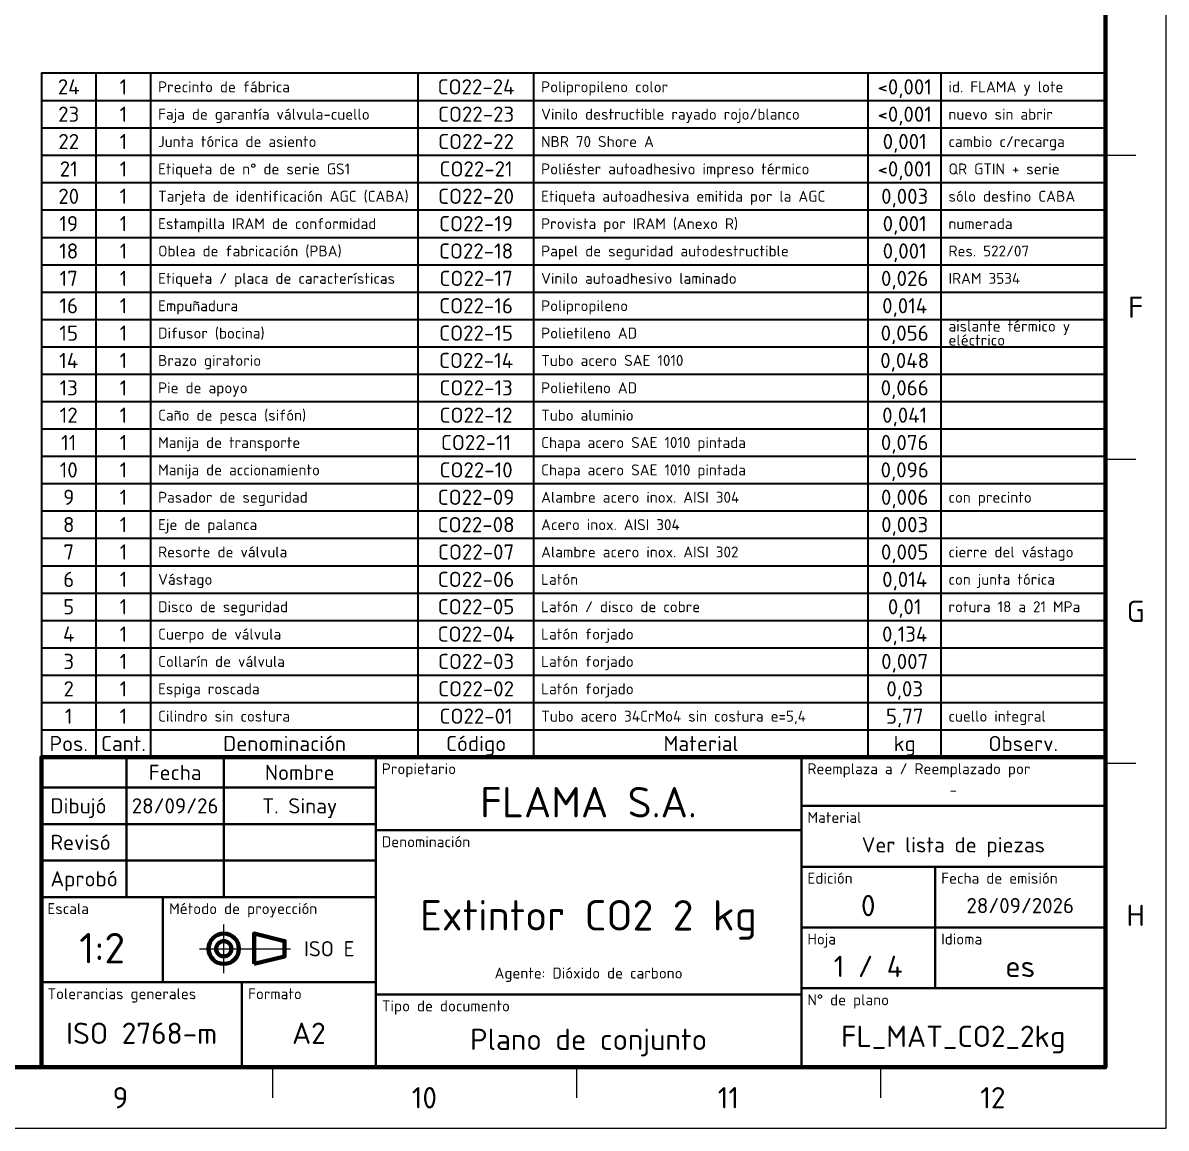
# Model space of a CAD drawing. Header units: millimetres. Extents: x 0 to 2382, y 0 to 420.
# Drawn here: x 406 to 594, y 0 to 181.8 of the extents above; entities that cross this region are included whole.
import ezdxf
from ezdxf.enums import TextEntityAlignment as Align

# ---------------------------------------------------------------- set-up
doc = ezdxf.new("R2010")
doc.units = ezdxf.units.MM
doc.linetypes.add('IRAM-F-TRAZO-PUNTO', pattern=[20, 15, -2, 1, -2])
for name, color, linetype, lineweight in [('01-VISIBLE', 7, 'CONTINUOUS', 70), ('03-EJE', 1, 'IRAM-F-TRAZO-PUNTO', 18), ('06-TEXTO', 7, 'CONTINUOUS', 25), ('07-RECUADRO', 7, 'CONTINUOUS', 70), ('08-FINA', 5, 'CONTINUOUS', 18), ('10-ROTULO', 7, 'CONTINUOUS', 35), ('11-TEXTO-ROTULO', 7, 'CONTINUOUS', 25)]:
    doc.layers.add(name, color=color, linetype=linetype, lineweight=lineweight)
doc.styles.add('ISO3098', font='isocpeur.ttf')

msp = doc.modelspace()

# ---------------------------------------------------------------- linework, layer by layer
at = {"layer": '01-VISIBLE'}
msp.add_lwpolyline([(444, 27), (449, 28.25), (449, 30.75), (444, 32)], close=True, dxfattribs=at)
for radius in [2.5, 1.25]:
    msp.add_circle((439, 29.5), radius, dxfattribs=at)
at = {"layer": '03-EJE'}
for p, q in [((439, 25.5), (439, 33.5)), ((435, 29.5), (450.5, 29.5))]:
    msp.add_line(p, q, dxfattribs=at)
at = {"layer": '07-RECUADRO'}
for points in [[(25, 10), (584, 10), (584, 410), (25, 410)], [(409, 10), (584, 10), (584, 61), (409, 61)]]:
    msp.add_lwpolyline(points, close=True, dxfattribs=at)
at = {"layer": '08-FINA'}
for p, q in [((584, 160), (589, 160)), ((584, 110), (589, 110)), ((584, 60), (589, 60)), ((447, 10), (447, 5)), ((497, 10), (497, 5)), ((547, 10), (547, 5))]:
    msp.add_line(p, q, dxfattribs=at)
msp.add_lwpolyline([(0, 0), (594, 0), (594, 420), (0, 420)], close=True, dxfattribs=at)
at = {"layer": '10-ROTULO'}
for p, q in [((418, 61), (418, 173.5)), ((427, 61), (427, 173.5)), ((471, 61), (471, 173.5)), ((490, 61), (490, 173.5)), ((545, 61), (545, 173.5)), ((557, 61), (557, 173.5)), ((409, 169), (584, 169)), ((409, 164.5), (584, 164.5)), ((409, 160), (584, 160)), ((409, 155.5), (584, 155.5)), ((409, 151), (584, 151)), ((409, 146.5), (584, 146.5)), ((409, 142), (584, 142)), ((409, 137.5), (584, 137.5)), ((409, 133), (584, 133)), ((409, 128.5), (584, 128.5)), ((409, 124), (584, 124)), ((409, 119.5), (584, 119.5)), ((409, 115), (584, 115)), ((409, 110.5), (584, 110.5)), ((409, 106), (584, 106)), ((409, 101.5), (584, 101.5)), ((409, 97), (584, 97)), ((409, 92.5), (584, 92.5)), ((409, 88), (584, 88)), ((409, 83.5), (584, 83.5)), ((409, 79), (584, 79)), ((409, 74.5), (584, 74.5)), ((409, 70), (584, 70)), ((409, 65.5), (584, 65.5))]:
    msp.add_line(p, q, dxfattribs=at)
for points in [[(409, 61), (584, 61), (584, 173.5), (409, 173.5)], [(409, 56), (423, 56), (423, 61), (409, 61)], [(423, 56), (439, 56), (439, 61), (423, 61)], [(439, 56), (464, 56), (464, 61), (439, 61)], [(464, 49), (534, 49), (534, 61), (464, 61)], [(534, 53), (584, 53), (584, 61), (534, 61)], [(409, 50), (423, 50), (423, 56), (409, 56)], [(423, 50), (439, 50), (439, 56), (423, 56)], [(439, 50), (464, 50), (464, 56), (439, 56)], [(534, 43), (584, 43), (584, 53), (534, 53)], [(409, 44), (423, 44), (423, 50), (409, 50)], [(423, 44), (439, 44), (439, 50), (423, 50)], [(439, 44), (464, 44), (464, 50), (439, 50)], [(464, 22), (534, 22), (534, 49), (464, 49)], [(409, 38), (423, 38), (423, 44), (409, 44)], [(423, 38), (439, 38), (439, 44), (423, 44)], [(439, 38), (464, 38), (464, 44), (439, 44)], [(534, 33), (556, 33), (556, 43), (534, 43)], [(556, 33), (584, 33), (584, 43), (556, 43)], [(409, 24), (429, 24), (429, 38), (409, 38)], [(429, 24), (464, 24), (464, 38), (429, 38)], [(534, 23), (556, 23), (556, 33), (534, 33)], [(556, 23), (584, 23), (584, 33), (556, 33)], [(409, 10), (442, 10), (442, 24), (409, 24)], [(442, 10), (464, 10), (464, 24), (442, 24)], [(534, 10), (584, 10), (584, 23), (534, 23)], [(464, 10), (534, 10), (534, 22), (464, 22)]]:
    msp.add_lwpolyline(points, close=True, dxfattribs=at)

# ---------------------------------------------------------------- texts
at = {"layer": '06-TEXTO', "style": 'ISO3098'}
for s, p in [('F', (589, 135)), ('G', (589, 85)), ('H', (589, 35)), ('9', (422, 5)), ('10', (472, 5)), ('11', (522, 5)), ('12', (565.5, 5))]:
    msp.add_text(s, height=3.5, dxfattribs=at).set_placement(p, align=Align.MIDDLE_CENTER)
at = {"layer": '11-TEXTO-ROTULO', "style": 'ISO3098'}
for s, height, p in [('24', 2.5, (413.5, 171.25)), ('1', 2.5, (422.5, 171.25)), ('CO22-24', 2.5, (480.5, 171.25)), ('<0,001', 2.5, (551, 171.25)), ('23', 2.5, (413.5, 166.75)), ('1', 2.5, (422.5, 166.75)), ('CO22-23', 2.5, (480.5, 166.75)), ('<0,001', 2.5, (551, 166.75)), ('22', 2.5, (413.5, 162.25)), ('1', 2.5, (422.5, 162.25)), ('CO22-22', 2.5, (480.5, 162.25)), ('0,001', 2.5, (551, 162.25)), ('21', 2.5, (413.5, 157.75)), ('1', 2.5, (422.5, 157.75)), ('CO22-21', 2.5, (480.5, 157.75)), ('<0,001', 2.5, (551, 157.75)), ('20', 2.5, (413.5, 153.25)), ('1', 2.5, (422.5, 153.25)), ('CO22-20', 2.5, (480.5, 153.25)), ('0,003', 2.5, (551, 153.25)), ('19', 2.5, (413.5, 148.75)), ('1', 2.5, (422.5, 148.75)), ('CO22-19', 2.5, (480.5, 148.75)), ('0,001', 2.5, (551, 148.75)), ('18', 2.5, (413.5, 144.25)), ('1', 2.5, (422.5, 144.25)), ('CO22-18', 2.5, (480.5, 144.25)), ('0,001', 2.5, (551, 144.25)), ('17', 2.5, (413.5, 139.75)), ('1', 2.5, (422.5, 139.75)), ('CO22-17', 2.5, (480.5, 139.75)), ('0,026', 2.5, (551, 139.75)), ('16', 2.5, (413.5, 135.25)), ('1', 2.5, (422.5, 135.25)), ('CO22-16', 2.5, (480.5, 135.25)), ('0,014', 2.5, (551, 135.25)), ('15', 2.5, (413.5, 130.75)), ('1', 2.5, (422.5, 130.75)), ('CO22-15', 2.5, (480.5, 130.75)), ('0,056', 2.5, (551, 130.75)), ('14', 2.5, (413.5, 126.25)), ('1', 2.5, (422.5, 126.25)), ('CO22-14', 2.5, (480.5, 126.25)), ('0,048', 2.5, (551, 126.25)), ('13', 2.5, (413.5, 121.75)), ('1', 2.5, (422.5, 121.75)), ('CO22-13', 2.5, (480.5, 121.75)), ('0,066', 2.5, (551, 121.75)), ('12', 2.5, (413.5, 117.25)), ('1', 2.5, (422.5, 117.25)), ('CO22-12', 2.5, (480.5, 117.25)), ('0,041', 2.5, (551, 117.25)), ('11', 2.5, (413.5, 112.75)), ('1', 2.5, (422.5, 112.75)), ('CO22-11', 2.5, (480.5, 112.75)), ('0,076', 2.5, (551, 112.75)), ('10', 2.5, (413.5, 108.25)), ('1', 2.5, (422.5, 108.25)), ('CO22-10', 2.5, (480.5, 108.25)), ('0,096', 2.5, (551, 108.25)), ('9', 2.5, (413.5, 103.75)), ('1', 2.5, (422.5, 103.75)), ('CO22-09', 2.5, (480.5, 103.75)), ('0,006', 2.5, (551, 103.75)), ('8', 2.5, (413.5, 99.25)), ('1', 2.5, (422.5, 99.25)), ('CO22-08', 2.5, (480.5, 99.25)), ('0,003', 2.5, (551, 99.25)), ('7', 2.5, (413.5, 94.75)), ('1', 2.5, (422.5, 94.75)), ('CO22-07', 2.5, (480.5, 94.75)), ('0,005', 2.5, (551, 94.75)), ('6', 2.5, (413.5, 90.25)), ('1', 2.5, (422.5, 90.25)), ('CO22-06', 2.5, (480.5, 90.25)), ('0,014', 2.5, (551, 90.25)), ('5', 2.5, (413.5, 85.75)), ('1', 2.5, (422.5, 85.75)), ('CO22-05', 2.5, (480.5, 85.75)), ('0,01', 2.5, (551, 85.75)), ('4', 2.5, (413.5, 81.25)), ('1', 2.5, (422.5, 81.25)), ('CO22-04', 2.5, (480.5, 81.25)), ('0,134', 2.5, (551, 81.25)), ('3', 2.5, (413.5, 76.75)), ('1', 2.5, (422.5, 76.75)), ('CO22-03', 2.5, (480.5, 76.75)), ('0,007', 2.5, (551, 76.75)), ('2', 2.5, (413.5, 72.25)), ('1', 2.5, (422.5, 72.25)), ('CO22-02', 2.5, (480.5, 72.25)), ('0,03', 2.5, (551, 72.25)), ('1', 2.5, (413.5, 67.75)), ('1', 2.5, (422.5, 67.75)), ('CO22-01', 2.5, (480.5, 67.75)), ('5,77', 2.5, (551, 67.75)), ('Pos.', 2.5, (413.5, 63.25)), ('Cant.', 2.5, (422.5, 63.25)), ('Denominación', 2.5, (449, 63.25)), ('Código', 2.5, (480.5, 63.25)), ('Material', 2.5, (517.5, 63.25)), ('kg', 2.5, (551, 63.25)), ('Observ.', 2.5, (570.5, 63.25)), ('Fecha', 2.5, (431, 58.5)), ('Nombre', 2.5, (451.5, 58.5)), ('FLAMA S.A.', 5, (499, 53.6)), ('-', 1.8, (559, 55.6)), ('28/09/26', 2.5, (431, 53)), ('T. Sinay', 2.5, (451.5, 53)), ('Ver lista de piezas', 2.5, (559, 46.6)), ('0', 3.5, (545, 36.6)), ('28/09/2026', 2.5, (570, 36.6)), ('Extintor CO2 2 kg', 5, (499, 35)), ('1:2', 5, (419, 29.6)), ('1 / 4', 3.5, (545, 26.6)), ('Agente: Dióxido de carbono', 1.8, (499, 25.5)), ('es', 3.5, (570, 26.6)), ('ISO 2768-m', 3.5, (425.5, 15.6)), ('A2', 3.5, (453, 15.6)), ('Plano de conjunto', 3.5, (499, 14.6)), ('FL_MAT_CO2_2kg', 3.5, (559, 15.1))]:
    msp.add_text(s, height=height, dxfattribs=at).set_placement(p, align=Align.MIDDLE_CENTER)
for s, height, p in [('Precinto de fábrica', 1.8, (428.2, 171.25)), ('Polipropileno color', 1.8, (491.2, 171.25)), ('id. FLAMA y lote', 1.8, (558.2, 171.25)), ('Faja de garantía válvula-cuello', 1.8, (428.2, 166.75)), ('Vinilo destructible rayado rojo/blanco', 1.8, (491.2, 166.75)), ('nuevo sin abrir', 1.8, (558.2, 166.75)), ('Junta tórica de asiento', 1.8, (428.2, 162.25)), ('NBR 70 Shore A', 1.8, (491.2, 162.25)), ('cambio c/recarga', 1.8, (558.2, 162.25)), ('Etiqueta de n° de serie GS1', 1.8, (428.2, 157.75)), ('Poliéster autoadhesivo impreso térmico', 1.8, (491.2, 157.75)), ('QR GTIN + serie', 1.8, (558.2, 157.75)), ('Tarjeta de identificación AGC (CABA)', 1.8, (428.2, 153.25)), ('Etiqueta autoadhesiva emitida por la AGC', 1.8, (491.2, 153.25)), ('sólo destino CABA', 1.8, (558.2, 153.25)), ('Estampilla IRAM de conformidad', 1.8, (428.2, 148.75)), ('Provista por IRAM (Anexo R)', 1.8, (491.2, 148.75)), ('numerada', 1.8, (558.2, 148.75)), ('Oblea de fabricación (PBA)', 1.8, (428.2, 144.25)), ('Papel de seguridad autodestructible', 1.8, (491.2, 144.25)), ('Res. 522/07', 1.8, (558.2, 144.25)), ('Etiqueta / placa de características', 1.8, (428.2, 139.75)), ('Vinilo autoadhesivo laminado', 1.8, (491.2, 139.75)), ('IRAM 3534', 1.8, (558.2, 139.75)), ('Empuñadura', 1.8, (428.2, 135.25)), ('Polipropileno', 1.8, (491.2, 135.25)), ('Difusor (bocina)', 1.8, (428.2, 130.75)), ('Polietileno AD', 1.8, (491.2, 130.75)), ('aislante térmico y', 1.8, (558.2, 131.9)), ('eléctrico', 1.8, (558.2, 129.6)), ('Brazo giratorio', 1.8, (428.2, 126.25)), ('Tubo acero SAE 1010', 1.8, (491.2, 126.25)), ('Pie de apoyo', 1.8, (428.2, 121.75)), ('Polietileno AD', 1.8, (491.2, 121.75)), ('Caño de pesca (sifón)', 1.8, (428.2, 117.25)), ('Tubo aluminio', 1.8, (491.2, 117.25)), ('Manija de transporte', 1.8, (428.2, 112.75)), ('Chapa acero SAE 1010 pintada', 1.8, (491.2, 112.75)), ('Manija de accionamiento', 1.8, (428.2, 108.25)), ('Chapa acero SAE 1010 pintada', 1.8, (491.2, 108.25)), ('Pasador de seguridad', 1.8, (428.2, 103.75)), ('Alambre acero inox. AISI 304', 1.8, (491.2, 103.75)), ('con precinto', 1.8, (558.2, 103.75)), ('Eje de palanca', 1.8, (428.2, 99.25)), ('Acero inox. AISI 304', 1.8, (491.2, 99.25)), ('Resorte de válvula', 1.8, (428.2, 94.75)), ('Alambre acero inox. AISI 302', 1.8, (491.2, 94.75)), ('cierre del vástago', 1.8, (558.2, 94.75)), ('Vástago', 1.8, (428.2, 90.25)), ('Latón', 1.8, (491.2, 90.25)), ('con junta tórica', 1.8, (558.2, 90.25)), ('Disco de seguridad', 1.8, (428.2, 85.75)), ('Latón / disco de cobre', 1.8, (491.2, 85.75)), ('rotura 18 a 21 MPa', 1.8, (558.2, 85.75)), ('Cuerpo de válvula', 1.8, (428.2, 81.25)), ('Latón forjado', 1.8, (491.2, 81.25)), ('Collarín de válvula', 1.8, (428.2, 76.75)), ('Latón forjado', 1.8, (491.2, 76.75)), ('Espiga roscada', 1.8, (428.2, 72.25)), ('Latón forjado', 1.8, (491.2, 72.25)), ('Cilindro sin costura', 1.8, (428.2, 67.75)), ('Tubo acero 34CrMo4 sin costura e=5,4', 1.8, (491.2, 67.75)), ('cuello integral', 1.8, (558.2, 67.75)), ('Dibujó', 2.5, (410.5, 53)), ('Revisó', 2.5, (410.5, 47)), ('Aprobó', 2.5, (410.5, 41))]:
    msp.add_text(s, height=height, dxfattribs=at).set_placement(p, align=Align.MIDDLE_LEFT)
for s, p in [('Propietario', (465, 60)), ('Reemplaza a / Reemplazado por', (535, 60)), ('Material', (535, 52)), ('Denominación', (465, 48)), ('Edición', (535, 42)), ('Fecha de emisión', (557, 42)), ('Escala', (410, 37)), ('Método de proyección', (430, 37)), ('Hoja', (535, 32)), ('Idioma', (557, 32)), ('Tolerancias generales', (410, 23)), ('Formato', (443, 23)), ('Tipo de documento', (465, 21)), ('N° de plano', (535, 22))]:
    msp.add_text(s, height=1.8, dxfattribs=at).set_placement(p, align=Align.TOP_LEFT)
msp.add_text('ISO E', height=2.5, dxfattribs=at).set_placement((460.5, 29.5), align=Align.MIDDLE_RIGHT)

doc.saveas('drawing.dxf')
